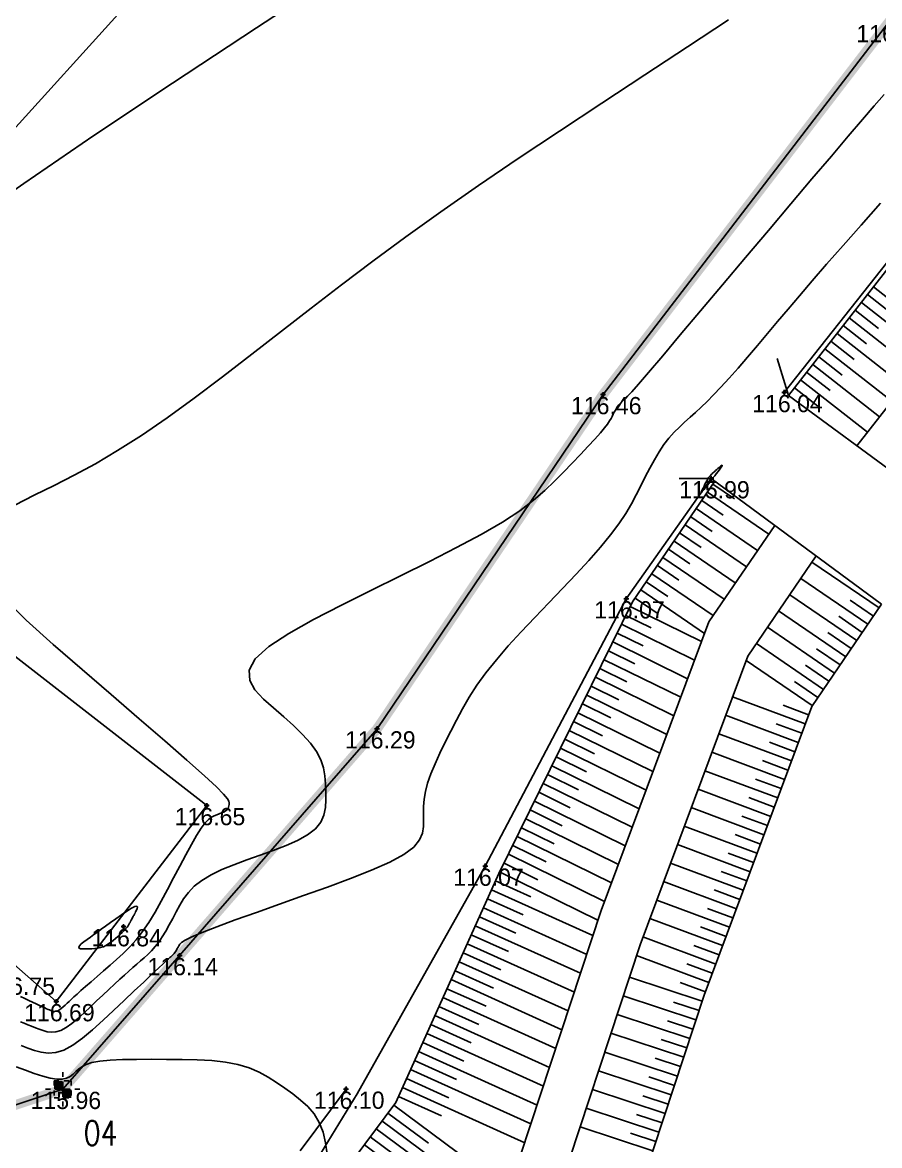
# Model space of a CAD drawing. Extents: x -196763 to -87592, y -65703 to -55832.
# Drawn here: x -87665.16 to -87647.76, y -65475.78 to -65452.99 of the extents above; entities that cross this region are included whole.
import ezdxf
from ezdxf.enums import TextEntityAlignment as Align

# ---------------------------------------------------------------- set-up
doc = ezdxf.new("R2010")
doc.units = 0
doc.header["$MEASUREMENT"] = 0
doc.header["$PDMODE"] = 34
doc.header["$PDSIZE"] = 0.05
doc.linetypes.add('ACAD_ISO04W100', pattern=[30, 24, -3, 0, -3])
doc.linetypes.add('DASHED', pattern=[70, 50, -20])
for name, color, linetype in [('0_coordinates', 1, 'Continuous'), ('0_PROPfinal', 4, 'Continuous'), ('CV', 8, 'Continuous'), ('CVD', 6, 'Continuous'), ('LEVTP_BERMA', 6, 'Continuous'), ('LEVTP_MURO', 1, 'Continuous'), ('LEVTP_RIBEIRA', 8, 'Continuous'), ('POINTS', 2, 'Continuous'), ('Z', 1, 'Continuous')]:
    doc.layers.add(name, color=color, linetype=linetype)
doc.layers.add('0_Limites_Terreno', color=30, linetype='DASHED', lineweight=35)
doc.styles.add('coordinates', font='romans', dxfattribs={"width": 0.8})

# ---------------------------------------------------------------- blocks, each defined once
blk = doc.blocks.new('mk_02')
at = {"linetype": 'ACAD_ISO04W100', "ltscale": 0.001}
for points in [[(-0.25, 0.25), (0, 0.25), (0, 0), (-0.25, 0)], [(0.25, -0.25), (0, -0.25), (0, 0), (0.25, 0)]]:
    blk.add_hatch(color=9, dxfattribs=at).paths.add_polyline_path(points)
for p, q in [((0, -0.5), (0, 0.5)), ((-0.5, 0), (0.5, 0)), ((-0.25, 0.25), (0.25, 0.25)), ((-0.25, 0.25), (-0.25, -0.25)), ((0.25, 0.25), (0.25, -0.25)), ((-0.25, -0.25), (0.25, -0.25))]:
    blk.add_line(p, q, dxfattribs=at)

msp = doc.modelspace()

# ---------------------------------------------------------------- linework, layer by layer
at = {"layer": '0_Limites_Terreno', "ltscale": 0.02, "const_width": 0.2, "flags": 128}
msp.add_lwpolyline([(-87647.584, -65452.996), (-87641.315, -65445.379), (-87635.629, -65437.761), (-87634.949, -65436.78), (-87666.061, -65418.638), (-87690.688, -65450.759), (-87691.578, -65451.874), (-87687.085, -65456.837), (-87685.113, -65459.47), (-87682.126, -65462.883), (-87679.652, -65465.174), (-87677.273, -65467.098), (-87672.38, -65470.618), (-87666.894, -65474.203), (-87665.591, -65475.054), (-87664.343, -65474.641), (-87661.971, -65471.926), (-87657.961, -65467.325), (-87653.375, -65460.543)], close=True, dxfattribs=at)
at = {"layer": '0_PROPfinal', "linetype": 'Continuous'}
msp.add_ray((-87789.64, -65592.525), (0.6709838, 0.741472), dxfattribs=at)
at = {"layer": 'CV', "linetype": 'Continuous'}
for points in [[(-87658.653, -65451.947, 0), (-87660.412, -65453.103, 0), (-87662.116, -65454.228, 0), (-87663.708, -65455.29, 0), (-87665.134, -65456.258, 0), (-87666.338, -65457.101, 0)], [(-87650.83, -65452.94, 0), (-87651.663, -65453.488, 0), (-87652.529, -65454.057, 0), (-87652.529, -65454.057, 0), (-87653.4, -65454.629, 0), (-87654.259, -65455.196, 0), (-87655.097, -65455.756, 0), (-87655.902, -65456.302, 0), (-87656.665, -65456.833, 0), (-87656.665, -65456.833, 0), (-87657.377, -65457.343, 0), (-87658.046, -65457.837, 0), (-87658.682, -65458.318, 0), (-87659.297, -65458.791, 0), (-87659.902, -65459.26, 0), (-87659.902, -65459.26, 0), (-87660.503, -65459.727, 0), (-87661.096, -65460.182, 0), (-87661.673, -65460.616, 0), (-87662.225, -65461.017, 0), (-87662.746, -65461.375, 0), (-87662.746, -65461.375, 0), (-87663.229, -65461.682, 0), (-87663.68, -65461.946, 0), (-87664.107, -65462.177, 0), (-87664.517, -65462.387, 0), (-87664.92, -65462.586, 0), (-87664.92, -65462.586, 0), (-87665.315, -65462.785, 0)], [(-87647.667, -65454.455, 0), (-87647.87, -65454.687, 0), (-87648.11, -65454.964, 0), (-87648.398, -65455.3, 0), (-87648.398, -65455.3, 0), (-87648.742, -65455.704, 0), (-87649.135, -65456.167, 0), (-87649.565, -65456.675, 0), (-87650.018, -65457.212, 0), (-87650.484, -65457.764, 0), (-87650.484, -65457.764, 0), (-87650.948, -65458.315, 0), (-87651.395, -65458.845, 0), (-87651.807, -65459.332, 0), (-87652.165, -65459.756, 0), (-87652.453, -65460.094, 0), (-87652.453, -65460.094, 0), (-87652.659, -65460.333, 0), (-87652.794, -65460.488, 0), (-87652.876, -65460.578, 0), (-87652.923, -65460.626, 0), (-87652.952, -65460.653, 0), (-87652.952, -65460.653, 0), (-87652.978, -65460.677, 0), (-87653.004, -65460.701, 0), (-87653.03, -65460.727, 0), (-87653.055, -65460.755, 0), (-87653.079, -65460.786, 0), (-87653.079, -65460.786, 0), (-87653.103, -65460.822, 0), (-87653.126, -65460.86, 0), (-87653.148, -65460.901, 0), (-87653.17, -65460.943, 0), (-87653.192, -65460.986, 0), (-87653.192, -65460.986, 0), (-87653.214, -65461.03, 0), (-87653.243, -65461.08, 0), (-87653.284, -65461.141, 0), (-87653.344, -65461.219, 0), (-87653.429, -65461.319, 0), (-87653.429, -65461.319, 0), (-87653.542, -65461.446, 0), (-87653.68, -65461.594, 0), (-87653.836, -65461.76, 0), (-87654.005, -65461.937, 0), (-87654.18, -65462.119, 0), (-87654.18, -65462.119, 0), (-87654.359, -65462.303, 0), (-87654.555, -65462.492, 0), (-87654.786, -65462.689, 0), (-87655.067, -65462.901, 0), (-87655.418, -65463.13, 0), (-87655.418, -65463.13, 0), (-87655.849, -65463.381, 0), (-87656.348, -65463.65, 0), (-87656.899, -65463.933, 0), (-87657.484, -65464.224, 0), (-87658.086, -65464.52, 0), (-87658.086, -65464.52, 0), (-87658.686, -65464.817, 0), (-87659.253, -65465.108, 0), (-87659.755, -65465.39, 0), (-87660.159, -65465.658, 0), (-87660.433, -65465.908, 0), (-87660.433, -65465.908, 0), (-87660.555, -65466.135, 0), (-87660.546, -65466.344, 0), (-87660.44, -65466.538, 0), (-87660.269, -65466.723, 0), (-87660.065, -65466.903, 0), (-87660.065, -65466.903, 0), (-87659.857, -65467.083, 0), (-87659.657, -65467.262, 0), (-87659.474, -65467.439, 0), (-87659.316, -65467.614, 0), (-87659.19, -65467.786, 0), (-87659.19, -65467.786, 0), (-87659.103, -65467.954, 0), (-87659.049, -65468.12, 0), (-87659.019, -65468.283, 0), (-87659.006, -65468.445, 0), (-87659.002, -65468.606, 0), (-87659.002, -65468.606, 0), (-87659, -65468.767, 0), (-87659.01, -65468.925, 0), (-87659.041, -65469.078, 0), (-87659.105, -65469.223, 0), (-87659.213, -65469.357, 0), (-87659.213, -65469.357, 0), (-87659.372, -65469.479, 0), (-87659.575, -65469.591, 0), (-87659.81, -65469.695, 0), (-87660.068, -65469.794, 0), (-87660.336, -65469.89, 0), (-87660.336, -65469.89, 0), (-87660.605, -65469.986, 0), (-87660.866, -65470.084, 0), (-87661.111, -65470.184, 0), (-87661.332, -65470.289, 0), (-87661.521, -65470.401, 0), (-87661.521, -65470.401, 0), (-87661.673, -65470.519, 0), (-87661.792, -65470.644, 0), (-87661.888, -65470.773, 0), (-87661.967, -65470.906, 0), (-87662.039, -65471.04, 0), (-87662.039, -65471.04, 0), (-87662.109, -65471.173, 0), (-87662.179, -65471.304, 0), (-87662.25, -65471.43, 0), (-87662.321, -65471.547, 0), (-87662.393, -65471.653, 0), (-87662.393, -65471.653, 0), (-87662.467, -65471.746, 0), (-87662.54, -65471.829, 0), (-87662.615, -65471.903, 0), (-87662.69, -65471.971, 0), (-87662.765, -65472.037, 0), (-87662.765, -65472.037, 0), (-87662.841, -65472.103, 0), (-87662.918, -65472.17, 0), (-87663, -65472.243, 0), (-87663.088, -65472.322, 0), (-87663.185, -65472.409, 0), (-87663.185, -65472.409, 0), (-87663.292, -65472.508, 0), (-87663.407, -65472.615, 0), (-87663.528, -65472.729, 0), (-87663.654, -65472.847, 0), (-87663.781, -65472.967, 0), (-87663.781, -65472.967, 0), (-87663.909, -65473.087, 0), (-87664.035, -65473.201, 0), (-87664.157, -65473.303, 0), (-87664.273, -65473.386, 0), (-87664.381, -65473.446, 0), (-87664.381, -65473.446, 0), (-87664.48, -65473.477, 0), (-87664.571, -65473.484, 0), (-87664.657, -65473.473, 0), (-87664.738, -65473.45, 0), (-87664.817, -65473.421, 0), (-87664.817, -65473.421, 0), (-87664.897, -65473.391, 0), (-87664.975, -65473.361, 0), (-87665.052, -65473.331, 0), (-87665.127, -65473.301, 0), (-87665.199, -65473.271, 0)], [(-87647.742, -65456.661, 0), (-87648.136, -65457.105, 0), (-87648.505, -65457.522, 0), (-87648.838, -65457.901, 0), (-87648.838, -65457.901, 0), (-87649.131, -65458.238, 0), (-87649.389, -65458.537, 0), (-87649.621, -65458.809, 0), (-87649.835, -65459.062, 0), (-87650.041, -65459.306, 0), (-87650.041, -65459.306, 0), (-87650.244, -65459.547, 0), (-87650.444, -65459.782, 0), (-87650.636, -65460.006, 0), (-87650.817, -65460.213, 0), (-87650.983, -65460.396, 0), (-87650.983, -65460.396, 0), (-87651.131, -65460.552, 0), (-87651.264, -65460.685, 0), (-87651.385, -65460.801, 0), (-87651.499, -65460.905, 0), (-87651.609, -65461.003, 0), (-87651.609, -65461.003, 0), (-87651.719, -65461.101, 0), (-87651.827, -65461.202, 0), (-87651.934, -65461.31, 0), (-87652.039, -65461.428, 0), (-87652.141, -65461.56, 0), (-87652.141, -65461.56, 0), (-87652.239, -65461.706, 0), (-87652.334, -65461.867, 0), (-87652.427, -65462.037, 0), (-87652.519, -65462.214, 0), (-87652.609, -65462.394, 0), (-87652.609, -65462.394, 0), (-87652.701, -65462.575, 0), (-87652.801, -65462.761, 0), (-87652.916, -65462.957, 0), (-87653.054, -65463.166, 0), (-87653.223, -65463.393, 0), (-87653.223, -65463.393, 0), (-87653.427, -65463.641, 0), (-87653.663, -65463.908, 0), (-87653.922, -65464.189, 0), (-87654.196, -65464.478, 0), (-87654.478, -65464.772, 0), (-87654.478, -65464.772, 0), (-87654.761, -65465.067, 0), (-87655.036, -65465.359, 0), (-87655.298, -65465.645, 0), (-87655.539, -65465.923, 0), (-87655.754, -65466.189, 0), (-87655.754, -65466.189, 0), (-87655.936, -65466.443, 0), (-87656.092, -65466.686, 0), (-87656.227, -65466.92, 0), (-87656.349, -65467.149, 0), (-87656.464, -65467.375, 0), (-87656.464, -65467.375, 0), (-87656.577, -65467.599, 0), (-87656.686, -65467.821, 0), (-87656.785, -65468.035, 0), (-87656.87, -65468.237, 0), (-87656.936, -65468.426, 0), (-87656.936, -65468.426, 0), (-87656.981, -65468.597, 0), (-87657.007, -65468.754, 0), (-87657.019, -65468.899, 0), (-87657.022, -65469.037, 0), (-87657.02, -65469.172, 0), (-87657.02, -65469.172, 0), (-87657.02, -65469.306, 0), (-87657.04, -65469.442, 0), (-87657.1, -65469.581, 0), (-87657.219, -65469.725, 0), (-87657.416, -65469.875, 0), (-87657.416, -65469.875, 0), (-87657.706, -65470.033, 0), (-87658.075, -65470.196, 0), (-87658.502, -65470.365, 0), (-87658.97, -65470.537, 0), (-87659.457, -65470.71, 0), (-87659.457, -65470.71, 0), (-87659.944, -65470.883, 0), (-87660.412, -65471.05, 0), (-87660.842, -65471.205, 0), (-87661.215, -65471.343, 0), (-87661.512, -65471.458, 0), (-87661.512, -65471.458, 0), (-87661.721, -65471.547, 0), (-87661.854, -65471.612, 0), (-87661.929, -65471.66, 0), (-87661.967, -65471.697, 0), (-87661.986, -65471.728, 0), (-87661.986, -65471.728, 0), (-87662.002, -65471.758, 0), (-87662.017, -65471.787, 0), (-87662.033, -65471.815, 0), (-87662.049, -65471.841, 0), (-87662.065, -65471.865, 0), (-87662.065, -65471.865, 0), (-87662.082, -65471.886, 0), (-87662.098, -65471.904, 0), (-87662.115, -65471.921, 0), (-87662.132, -65471.936, 0), (-87662.148, -65471.951, 0), (-87662.148, -65471.951, 0), (-87662.167, -65471.967, 0), (-87662.193, -65471.99, 0), (-87662.235, -65472.028, 0), (-87662.3, -65472.09, 0), (-87662.398, -65472.181, 0), (-87662.398, -65472.181, 0), (-87662.533, -65472.307, 0), (-87662.699, -65472.464, 0), (-87662.889, -65472.643, 0), (-87663.095, -65472.838, 0), (-87663.309, -65473.04, 0), (-87663.309, -65473.04, 0), (-87663.524, -65473.241, 0), (-87663.736, -65473.432, 0), (-87663.941, -65473.603, 0), (-87664.136, -65473.744, 0), (-87664.318, -65473.844, 0), (-87664.318, -65473.844, 0), (-87664.484, -65473.897, 0), (-87664.638, -65473.909, 0), (-87664.781, -65473.89, 0), (-87664.918, -65473.852, 0), (-87665.052, -65473.803, 0), (-87665.052, -65473.803, 0), (-87665.184, -65473.753, 0)], [(-87665.556, -65464.649, 0), (-87665.086, -65465.12, 0), (-87664.537, -65465.616, 0), (-87663.948, -65466.125, 0), (-87663.948, -65466.125, 0), (-87663.357, -65466.633, 0), (-87662.789, -65467.122, 0), (-87662.269, -65467.572, 0), (-87661.82, -65467.964, 0), (-87661.466, -65468.28, 0), (-87661.466, -65468.28, 0), (-87661.224, -65468.505, 0), (-87661.076, -65468.654, 0), (-87661, -65468.745, 0), (-87660.972, -65468.797, 0), (-87660.967, -65468.831, 0), (-87660.967, -65468.831, 0), (-87660.967, -65468.861, 0), (-87660.969, -65468.89, 0), (-87660.975, -65468.918, 0), (-87660.987, -65468.946, 0), (-87661.007, -65468.971, 0), (-87661.007, -65468.971, 0), (-87661.036, -65468.993, 0), (-87661.074, -65469.014, 0), (-87661.118, -65469.034, 0), (-87661.166, -65469.052, 0), (-87661.216, -65469.07, 0), (-87661.216, -65469.07, 0), (-87661.267, -65469.089, 0), (-87661.321, -65469.118, 0), (-87661.381, -65469.163, 0), (-87661.45, -65469.236, 0), (-87661.53, -65469.343, 0), (-87661.53, -65469.343, 0), (-87661.625, -65469.492, 0), (-87661.731, -65469.676, 0), (-87661.846, -65469.886, 0), (-87661.967, -65470.114, 0), (-87662.091, -65470.351, 0), (-87662.091, -65470.351, 0), (-87662.216, -65470.589, 0), (-87662.341, -65470.822, 0), (-87662.466, -65471.045, 0), (-87662.593, -65471.253, 0), (-87662.721, -65471.441, 0), (-87662.721, -65471.441, 0), (-87662.851, -65471.607, 0), (-87662.983, -65471.753, 0), (-87663.115, -65471.885, 0), (-87663.248, -65472.006, 0), (-87663.382, -65472.123, 0), (-87663.382, -65472.123, 0), (-87663.515, -65472.238, 0), (-87663.644, -65472.351, 0), (-87663.766, -65472.457, 0), (-87663.877, -65472.554, 0), (-87663.972, -65472.638, 0), (-87663.972, -65472.638, 0), (-87664.051, -65472.708, 0), (-87664.115, -65472.766, 0), (-87664.167, -65472.814, 0), (-87664.212, -65472.856, 0), (-87664.254, -65472.895, 0), (-87664.254, -65472.895, 0), (-87664.294, -65472.933, 0), (-87664.334, -65472.969, 0), (-87664.373, -65473.002, 0), (-87664.41, -65473.028, 0), (-87664.444, -65473.047, 0), (-87664.444, -65473.047, 0), (-87664.476, -65473.057, 0), (-87664.505, -65473.059, 0), (-87664.532, -65473.056, 0), (-87664.558, -65473.048, 0), (-87664.583, -65473.039, 0), (-87664.583, -65473.039, 0), (-87664.609, -65473.029, 0), (-87664.637, -65473.019, 0), (-87664.669, -65473.005, 0), (-87664.708, -65472.989, 0), (-87664.756, -65472.967, 0), (-87664.756, -65472.967, 0), (-87664.814, -65472.94, 0), (-87664.881, -65472.908, 0), (-87664.955, -65472.873, 0), (-87665.033, -65472.836, 0), (-87665.114, -65472.797, 0), (-87665.114, -65472.797, 0), (-87665.197, -65472.758, 0)], [(-87662.888, -65471.088, 0), (-87662.901, -65471.112, 0), (-87662.91, -65471.129, 0), (-87662.92, -65471.15, 0), (-87662.931, -65471.171, 0), (-87662.942, -65471.191, 0), (-87662.951, -65471.208, 0), (-87662.951, -65471.208, 0), (-87662.957, -65471.22, 0), (-87662.961, -65471.229, 0), (-87662.965, -65471.236, 0), (-87662.97, -65471.244, 0), (-87662.976, -65471.256, 0), (-87662.976, -65471.256, 0), (-87662.985, -65471.273, 0), (-87662.998, -65471.296, 0), (-87663.015, -65471.322, 0), (-87663.037, -65471.353, 0), (-87663.065, -65471.386, 0), (-87663.065, -65471.386, 0), (-87663.099, -65471.422, 0), (-87663.137, -65471.459, 0), (-87663.18, -65471.498, 0), (-87663.225, -65471.538, 0), (-87663.271, -65471.578, 0), (-87663.271, -65471.578, 0), (-87663.318, -65471.618, 0), (-87663.365, -65471.657, 0), (-87663.413, -65471.692, 0), (-87663.464, -65471.723, 0), (-87663.517, -65471.748, 0), (-87663.517, -65471.748, 0), (-87663.573, -65471.766, 0), (-87663.631, -65471.777, 0), (-87663.692, -65471.784, 0), (-87663.753, -65471.788, 0), (-87663.815, -65471.791, 0), (-87663.815, -65471.791, 0), (-87663.877, -65471.793, 0), (-87663.933, -65471.792, 0), (-87663.979, -65471.788, 0), (-87664.009, -65471.777, 0), (-87664.017, -65471.758, 0), (-87664.017, -65471.758, 0), (-87664.002, -65471.729, 0), (-87663.965, -65471.692, 0), (-87663.912, -65471.649, 0), (-87663.848, -65471.601, 0), (-87663.78, -65471.551, 0), (-87663.78, -65471.551, 0), (-87663.71, -65471.501, 0), (-87663.637, -65471.449, 0), (-87663.559, -65471.392, 0), (-87663.472, -65471.33, 0), (-87663.375, -65471.259, 0), (-87663.375, -65471.259, 0), (-87663.265, -65471.181, 0), (-87663.151, -65471.1, 0), (-87663.042, -65471.026, 0), (-87662.948, -65470.967, 0), (-87662.879, -65470.932, 0), (-87662.879, -65470.932, 0), (-87662.84, -65470.925, 0), (-87662.827, -65470.941, 0), (-87662.832, -65470.971, 0), (-87662.846, -65471.007, 0), (-87662.863, -65471.04, 0), (-87662.863, -65471.04, 0), (-87662.875, -65471.064, 0), (-87662.883, -65471.078, 0), (-87662.887, -65471.085, 0)]]:
    msp.add_polyline3d(points, dxfattribs=at)
at = {"layer": 'CVD', "linetype": 'Continuous'}
for points in [[(-87651.154, -65462.249, 0), (-87651.176, -65462.278, 0), (-87651.192, -65462.298, 0), (-87651.211, -65462.322, 0), (-87651.231, -65462.348, 0), (-87651.25, -65462.372, 0), (-87651.266, -65462.392, 0), (-87651.266, -65462.392, 0), (-87651.277, -65462.407, 0), (-87651.285, -65462.417, 0), (-87651.291, -65462.425, 0), (-87651.299, -65462.436, 0), (-87651.31, -65462.45, 0), (-87651.31, -65462.45, 0), (-87651.326, -65462.47, 0), (-87651.344, -65462.492, 0), (-87651.362, -65462.513, 0), (-87651.376, -65462.528, 0), (-87651.384, -65462.533, 0), (-87651.384, -65462.533, 0), (-87651.383, -65462.524, 0), (-87651.375, -65462.504, 0), (-87651.362, -65462.474, 0), (-87651.345, -65462.44, 0), (-87651.326, -65462.402, 0), (-87651.326, -65462.402, 0), (-87651.307, -65462.364, 0), (-87651.288, -65462.326, 0), (-87651.269, -65462.291, 0), (-87651.25, -65462.258, 0), (-87651.232, -65462.229, 0), (-87651.232, -65462.229, 0), (-87651.214, -65462.205, 0), (-87651.196, -65462.184, 0), (-87651.179, -65462.166, 0), (-87651.161, -65462.149, 0), (-87651.144, -65462.134, 0), (-87651.144, -65462.134, 0), (-87651.127, -65462.118, 0), (-87651.109, -65462.102, 0), (-87651.09, -65462.085, 0), (-87651.068, -65462.066, 0), (-87651.044, -65462.045, 0), (-87651.044, -65462.045, 0), (-87651.017, -65462.021, 0), (-87650.991, -65461.999, 0), (-87650.97, -65461.983, 0), (-87650.958, -65461.977, 0), (-87650.96, -65461.987, 0), (-87650.96, -65461.987, 0), (-87650.977, -65462.015, 0), (-87651.006, -65462.057, 0), (-87651.042, -65462.104, 0), (-87651.078, -65462.151, 0), (-87651.109, -65462.192, 0), (-87651.109, -65462.192, 0), (-87651.131, -65462.22, 0), (-87651.144, -65462.236, 0), (-87651.151, -65462.245, 0)], [(-87658.974, -65475.959, 0), (-87659.008, -65475.725, 0), (-87659.059, -65475.508, 0), (-87659.135, -65475.311, 0), (-87659.135, -65475.311, 0), (-87659.239, -65475.141, 0), (-87659.367, -65474.991, 0), (-87659.513, -65474.858, 0), (-87659.671, -65474.736, 0), (-87659.836, -65474.62, 0), (-87659.836, -65474.62, 0), (-87660.002, -65474.505, 0), (-87660.174, -65474.394, 0), (-87660.358, -65474.293, 0), (-87660.56, -65474.206, 0), (-87660.786, -65474.136, 0), (-87660.786, -65474.136, 0), (-87661.04, -65474.088, 0), (-87661.317, -65474.058, 0), (-87661.613, -65474.042, 0), (-87661.92, -65474.035, 0), (-87662.233, -65474.033, 0), (-87662.233, -65474.033, 0), (-87662.546, -65474.032, 0), (-87662.848, -65474.033, 0), (-87663.13, -65474.038, 0), (-87663.38, -65474.049, 0), (-87663.588, -65474.069, 0), (-87663.588, -65474.069, 0), (-87663.749, -65474.099, 0), (-87663.867, -65474.138, 0), (-87663.955, -65474.182, 0), (-87664.021, -65474.231, 0), (-87664.078, -65474.282, 0), (-87664.078, -65474.282, 0), (-87664.133, -65474.333, 0), (-87664.194, -65474.379, 0), (-87664.265, -65474.415, 0), (-87664.352, -65474.436, 0), (-87664.461, -65474.438, 0), (-87664.461, -65474.438, 0), (-87664.594, -65474.417, 0), (-87664.748, -65474.376, 0), (-87664.919, -65474.32, 0), (-87665.1, -65474.255, 0), (-87665.286, -65474.185, 0)]]:
    msp.add_polyline3d(points, dxfattribs=at)
at = {"layer": 'LEVTP_BERMA', "linetype": 'Continuous'}
for p, q in [((-87653.375, -65460.543), (-87647.584, -65452.996)), ((-87644.122, -65453.444), (-87649.697, -65460.501)), ((-87657.961, -65467.325), (-87653.375, -65460.543)), ((-87669.804, -65462.365), (-87661.418, -65468.882)), ((-87651.179, -65462.25), (-87652.904, -65464.687)), ((-87652.904, -65464.687), (-87655.765, -65470.112)), ((-87664.474, -65472.861), (-87672.58, -65465.726)), ((-87661.971, -65471.926), (-87657.961, -65467.325)), ((-87661.418, -65468.882), (-87664.474, -65472.861)), ((-87655.765, -65470.112), (-87658.369, -65474.733)), ((-87664.343, -65474.641), (-87661.971, -65471.926)), ((-87666.257, -65475.276), (-87664.343, -65474.641)), ((-87658.592, -65474.637), (-87659.52, -65475.886))]:
    msp.add_line(p, q, dxfattribs=at)
at = {"layer": 'LEVTP_MURO', "linetype": 'Continuous'}
for p, q in [((-87649.614, -65460.562), (-87649.843, -65459.809)), ((-87649.614, -65460.562), (-87646.23, -65463.053)), ((-87651.179, -65462.25), (-87651.831, -65462.25)), ((-87651.179, -65462.25), (-87647.721, -65464.796)), ((-87658.369, -65474.733), (-87659.262, -65476.193))]:
    msp.add_line(p, q, dxfattribs=at)
at = {"layer": 'LEVTP_RIBEIRA', "color": 1, "linetype": 'Continuous'}
msp.add_lwpolyline([(-87649.614, -65460.562), (-87646.01, -65455.964), (-87643.94, -65453.635), (-87637.936, -65446.728), (-87631.756, -65439.283), (-87626.454, -65433.408)], dxfattribs=at)
at = {"layer": 'LEVTP_RIBEIRA', "color": 120, "linetype": 'Continuous'}
msp.add_lwpolyline([(-87648.226, -65461.584), (-87644.342, -65456.63), (-87642.343, -65454.38), (-87636.293, -65447.42), (-87630.137, -65440.005), (-87624.894, -65434.194)], dxfattribs=at)
at = {"layer": 'LEVTP_RIBEIRA', "linetype": 'Continuous'}
for points in [[(-87648.01, -65458.516), (-87647.535, -65458.888)], [(-87647.887, -65458.358), (-87646.53, -65459.421)], [(-87648.133, -65458.673), (-87646.777, -65459.736)], [(-87648.38, -65458.988), (-87647.024, -65460.051)], [(-87648.257, -65458.83), (-87647.782, -65459.203)], [(-87648.503, -65459.145), (-87648.029, -65459.517)], [(-87648.75, -65459.46), (-87648.276, -65459.832)], [(-87648.627, -65459.303), (-87647.271, -65460.366)], [(-87648.874, -65459.618), (-87647.517, -65460.681)], [(-87649.12, -65459.932), (-87647.764, -65460.995)], [(-87648.997, -65459.775), (-87648.522, -65460.147)], [(-87649.244, -65460.09), (-87648.769, -65460.462)], [(-87649.367, -65460.247), (-87648.011, -65461.31)], [(-87649.491, -65460.405), (-87649.016, -65460.777)], [(-87651.144, -65462.361), (-87650.709, -65462.659)], [(-87651.257, -65462.527), (-87650.013, -65463.376)], [(-87651.483, -65462.857), (-87650.239, -65463.707)], [(-87651.37, -65462.692), (-87650.935, -65462.989)], [(-87651.596, -65463.022), (-87651.16, -65463.319)], [(-87651.821, -65463.352), (-87651.386, -65463.65)], [(-87651.708, -65463.187), (-87650.465, -65464.037)], [(-87651.934, -65463.517), (-87650.691, -65464.367)], [(-87652.047, -65463.682), (-87651.612, -65463.98)], [(-87652.273, -65464.013), (-87651.837, -65464.31)], [(-87652.16, -65463.847), (-87650.916, -65464.697)], [(-87647.774, -65464.874), (-87649.136, -65463.943)], [(-87652.386, -65464.178), (-87651.142, -65465.028)], [(-87652.498, -65464.343), (-87652.06, -65464.643)], [(-87648, -65465.204), (-87649.361, -65464.273)], [(-87652.724, -65464.673), (-87652.257, -65464.992)], [(-87652.611, -65464.508), (-87651.318, -65465.392)], [(-87648.225, -65465.534), (-87649.587, -65464.604)], [(-87647.887, -65465.039), (-87648.363, -65464.713)], [(-87652.824, -65464.846), (-87651.379, -65465.557)], [(-87648.451, -65465.864), (-87649.813, -65464.934)], [(-87652.912, -65465.025), (-87652.4, -65465.277)], [(-87648.113, -65465.369), (-87648.589, -65465.043)], [(-87653.089, -65465.384), (-87652.564, -65465.642)], [(-87653, -65465.205), (-87651.52, -65465.934)], [(-87648.677, -65466.195), (-87650.039, -65465.264)], [(-87648.338, -65465.699), (-87648.815, -65465.374)], [(-87653.177, -65465.564), (-87651.66, -65466.31)], [(-87648.903, -65466.525), (-87650.264, -65465.594)], [(-87653.265, -65465.743), (-87652.728, -65466.008)], [(-87648.564, -65466.03), (-87649.041, -65465.704)], [(-87653.354, -65465.923), (-87651.8, -65466.687)], [(-87649.128, -65466.855), (-87650.472, -65465.937)], [(-87648.79, -65466.36), (-87649.266, -65466.034)], [(-87653.53, -65466.281), (-87651.941, -65467.064)], [(-87653.442, -65466.102), (-87652.892, -65466.373)], [(-87653.619, -65466.461), (-87653.056, -65466.738)], [(-87649.015, -65466.69), (-87649.492, -65466.364)], [(-87653.707, -65466.64), (-87652.081, -65467.441)], [(-87649.272, -65467.228), (-87650.748, -65466.677)], [(-87653.884, -65466.999), (-87652.222, -65467.817)], [(-87653.795, -65466.82), (-87653.22, -65467.103)], [(-87649.203, -65467.04), (-87649.719, -65466.848)], [(-87653.972, -65467.179), (-87653.384, -65467.468)], [(-87649.412, -65467.603), (-87650.888, -65467.052)], [(-87649.342, -65467.415), (-87649.859, -65467.223)], [(-87654.06, -65467.358), (-87652.362, -65468.194)], [(-87649.552, -65467.977), (-87651.027, -65467.427)], [(-87654.149, -65467.537), (-87653.548, -65467.833)], [(-87649.482, -65467.79), (-87649.999, -65467.597)], [(-87654.325, -65467.896), (-87653.712, -65468.198)], [(-87654.237, -65467.717), (-87652.503, -65468.571)], [(-87649.692, -65468.352), (-87651.167, -65467.802)], [(-87654.414, -65468.076), (-87652.643, -65468.947)], [(-87649.622, -65468.165), (-87650.138, -65467.972)], [(-87654.502, -65468.255), (-87653.876, -65468.563)], [(-87649.831, -65468.727), (-87651.307, -65468.177)], [(-87649.762, -65468.539), (-87650.278, -65468.347)], [(-87654.59, -65468.435), (-87652.784, -65469.324)], [(-87649.971, -65469.102), (-87651.447, -65468.551)], [(-87654.767, -65468.794), (-87652.924, -65469.701)], [(-87654.679, -65468.614), (-87654.04, -65468.928)], [(-87649.901, -65468.914), (-87650.418, -65468.722)], [(-87654.855, -65468.973), (-87654.204, -65469.294)], [(-87650.111, -65469.476), (-87651.587, -65468.926)], [(-87654.944, -65469.152), (-87653.065, -65470.077)], [(-87650.041, -65469.289), (-87650.558, -65469.096)], [(-87655.032, -65469.332), (-87654.368, -65469.659)], [(-87650.251, -65469.851), (-87651.726, -65469.301)], [(-87650.181, -65469.664), (-87650.697, -65469.471)], [(-87655.209, -65469.691), (-87654.532, -65470.024)], [(-87655.12, -65469.511), (-87653.205, -65470.454)], [(-87650.391, -65470.226), (-87651.866, -65469.676)], [(-87655.297, -65469.87), (-87653.346, -65470.831)], [(-87650.321, -65470.039), (-87650.837, -65469.846)], [(-87655.385, -65470.05), (-87654.696, -65470.389)], [(-87650.53, -65470.601), (-87652.006, -65470.051)], [(-87655.557, -65470.411), (-87654.843, -65470.733)], [(-87655.474, -65470.229), (-87653.479, -65471.211)], [(-87650.46, -65470.413), (-87650.977, -65470.221)], [(-87655.639, -65470.593), (-87653.581, -65471.521)], [(-87650.67, -65470.976), (-87652.146, -65470.425)], [(-87650.6, -65470.788), (-87651.117, -65470.596)], [(-87655.721, -65470.776), (-87654.994, -65471.103)], [(-87650.81, -65471.35), (-87652.285, -65470.8)], [(-87655.803, -65470.958), (-87653.707, -65471.903)], [(-87650.74, -65471.163), (-87651.256, -65470.97)], [(-87655.968, -65471.323), (-87653.832, -65472.285)], [(-87655.886, -65471.14), (-87655.145, -65471.474)], [(-87650.95, -65471.725), (-87652.425, -65471.175)], [(-87656.05, -65471.505), (-87655.296, -65471.845)], [(-87651.089, -65472.1), (-87652.565, -65471.55)], [(-87650.88, -65471.538), (-87651.396, -65471.345)], [(-87656.132, -65471.687), (-87653.958, -65472.667)], [(-87651.02, -65471.913), (-87651.536, -65471.72)], [(-87656.214, -65471.87), (-87655.447, -65472.216)], [(-87651.229, -65472.475), (-87652.696, -65471.928)], [(-87656.379, -65472.234), (-87655.598, -65472.586)], [(-87656.297, -65472.052), (-87654.084, -65473.049)], [(-87651.159, -65472.287), (-87651.675, -65472.095)], [(-87656.461, -65472.416), (-87654.21, -65473.431)], [(-87651.364, -65472.851), (-87652.84, -65472.365)], [(-87656.543, -65472.599), (-87655.748, -65472.957)], [(-87651.299, -65472.662), (-87651.81, -65472.472)], [(-87656.625, -65472.781), (-87654.335, -65473.813)], [(-87651.489, -65473.231), (-87652.965, -65472.745)], [(-87651.427, -65473.041), (-87651.943, -65472.871)], [(-87656.79, -65473.146), (-87654.461, -65474.195)], [(-87656.708, -65472.963), (-87655.899, -65473.328)], [(-87651.614, -65473.611), (-87653.09, -65473.125)], [(-87656.872, -65473.328), (-87656.05, -65473.699)], [(-87651.552, -65473.421), (-87652.068, -65473.251)], [(-87656.954, -65473.51), (-87654.587, -65474.578)], [(-87651.739, -65473.991), (-87653.216, -65473.505)], [(-87657.036, -65473.693), (-87656.201, -65474.069)], [(-87651.677, -65473.801), (-87652.194, -65473.631)], [(-87657.201, -65474.057), (-87656.352, -65474.44)], [(-87657.119, -65473.875), (-87654.713, -65474.96)], [(-87651.864, -65474.371), (-87653.341, -65473.885)], [(-87651.802, -65474.181), (-87652.319, -65474.011)], [(-87657.283, -65474.24), (-87654.839, -65475.342)], [(-87651.99, -65474.751), (-87653.466, -65474.265)], [(-87657.365, -65474.422), (-87656.503, -65474.811)], [(-87651.927, -65474.561), (-87652.444, -65474.391)], [(-87657.447, -65474.604), (-87654.964, -65475.724)], [(-87652.115, -65475.131), (-87653.591, -65474.645)], [(-87657.624, -65474.962), (-87655.298, -65476.689)], [(-87657.529, -65474.787), (-87656.654, -65475.182)], [(-87652.052, -65474.941), (-87652.569, -65474.771)], [(-87657.744, -65475.122), (-87656.921, -65475.733)], [(-87652.24, -65475.511), (-87653.716, -65475.025)], [(-87652.177, -65475.321), (-87652.694, -65475.151)], [(-87657.863, -65475.283), (-87655.489, -65477.045)], [(-87652.365, -65475.891), (-87653.841, -65475.405)], [(-87658.101, -65475.604), (-87655.681, -65477.401)], [(-87657.982, -65475.443), (-87657.143, -65476.066)], [(-87652.302, -65475.701), (-87652.819, -65475.531)], [(-87658.22, -65475.765), (-87657.365, -65476.4)]]:
    msp.add_lwpolyline(points, dxfattribs=at)
at = {"layer": 'LEVTP_RIBEIRA', "color": 1, "linetype": 'Continuous', "elevation": 115.552}
for points in [[(-87663.17, -65486.393), (-87661.566, -65481.491), (-87659.037, -65476.864), (-87657.584, -65474.907), (-87655.489, -65470.259), (-87652.776, -65464.749), (-87651.105, -65462.304)], [(-87660.031, -65489.867), (-87656.969, -65485.154), (-87654.202, -65480.25), (-87653.169, -65478.333), (-87651.324, -65472.728), (-87649.14, -65466.872), (-87647.721, -65464.796)]]:
    msp.add_lwpolyline(points, dxfattribs=at)
at = {"layer": 'LEVTP_RIBEIRA', "color": 120, "linetype": 'Continuous', "elevation": 115.552}
for points in [[(-87661.896, -65487.803), (-87659.058, -65483.437), (-87656.291, -65478.533), (-87655.258, -65476.616), (-87653.413, -65471.012), (-87651.229, -65465.155), (-87649.891, -65463.198)], [(-87661.173, -65488.602), (-87658.269, -65484.133), (-87655.502, -65479.229), (-87654.469, -65477.312), (-87652.624, -65471.708), (-87650.44, -65465.851), (-87649.05, -65463.817)]]:
    msp.add_lwpolyline(points, dxfattribs=at)
at = {"layer": 'POINTS'}
for p in [(-87653.375, -65460.543, 116.463), (-87649.697, -65460.501, 116.045), (-87651.179, -65462.25, 115.989), (-87652.904, -65464.687, 116.067), (-87657.961, -65467.325, 116.292), (-87661.418, -65468.882, 116.646), (-87655.765, -65470.112, 116.075), (-87663.109, -65471.34, 116.843), (-87661.971, -65471.926, 116.142), (-87664.474, -65472.861, 116.693), (-87664.343, -65474.641, 115.958), (-87658.592, -65474.637, 116.101)]:
    msp.add_point(p, dxfattribs=at)

# ---------------------------------------------------------------- block references
at = {"layer": '0_coordinates', "linetype": 'Continuous', "xscale": 0.7, "yscale": 0.7, "zscale": 0.7}
msp.add_blockref('mk_02', (-87664.343, -65474.641), dxfattribs=at)

# ---------------------------------------------------------------- texts
at = {"layer": '0_coordinates', "color": 3, "linetype": 'Continuous', "style": 'coordinates', "width": 0.8}
msp.add_text('04', height=0.5, dxfattribs=at).set_placement((-87663.916, -65475.779))
at = {"layer": 'Z'}
for s, p in [(' 116.53', (-87647.584, -65453.396, 116.529)), (' 116.46', (-87653.375, -65460.943, 116.463)), (' 116.04', (-87649.697, -65460.901, 116.045)), (' 115.99', (-87651.179, -65462.65, 115.989)), (' 116.07', (-87652.904, -65465.087, 116.067)), (' 116.29', (-87657.961, -65467.725, 116.292)), (' 116.65', (-87661.418, -65469.282, 116.646)), (' 116.07', (-87655.765, -65470.512, 116.075)), (' 116.84', (-87663.109, -65471.74, 116.843)), (' 116.14', (-87661.971, -65472.326, 116.142)), (' 116.75', (-87665.279, -65472.724, 116.751)), (' 116.69', (-87664.474, -65473.261, 116.693)), (' 115.96', (-87664.343, -65475.041, 115.958)), (' 116.10', (-87658.592, -65475.037, 116.101))]:
    msp.add_text(s, height=0.35, dxfattribs=at).set_placement(p, align=Align.CENTER)

doc.saveas('drawing.dxf')
